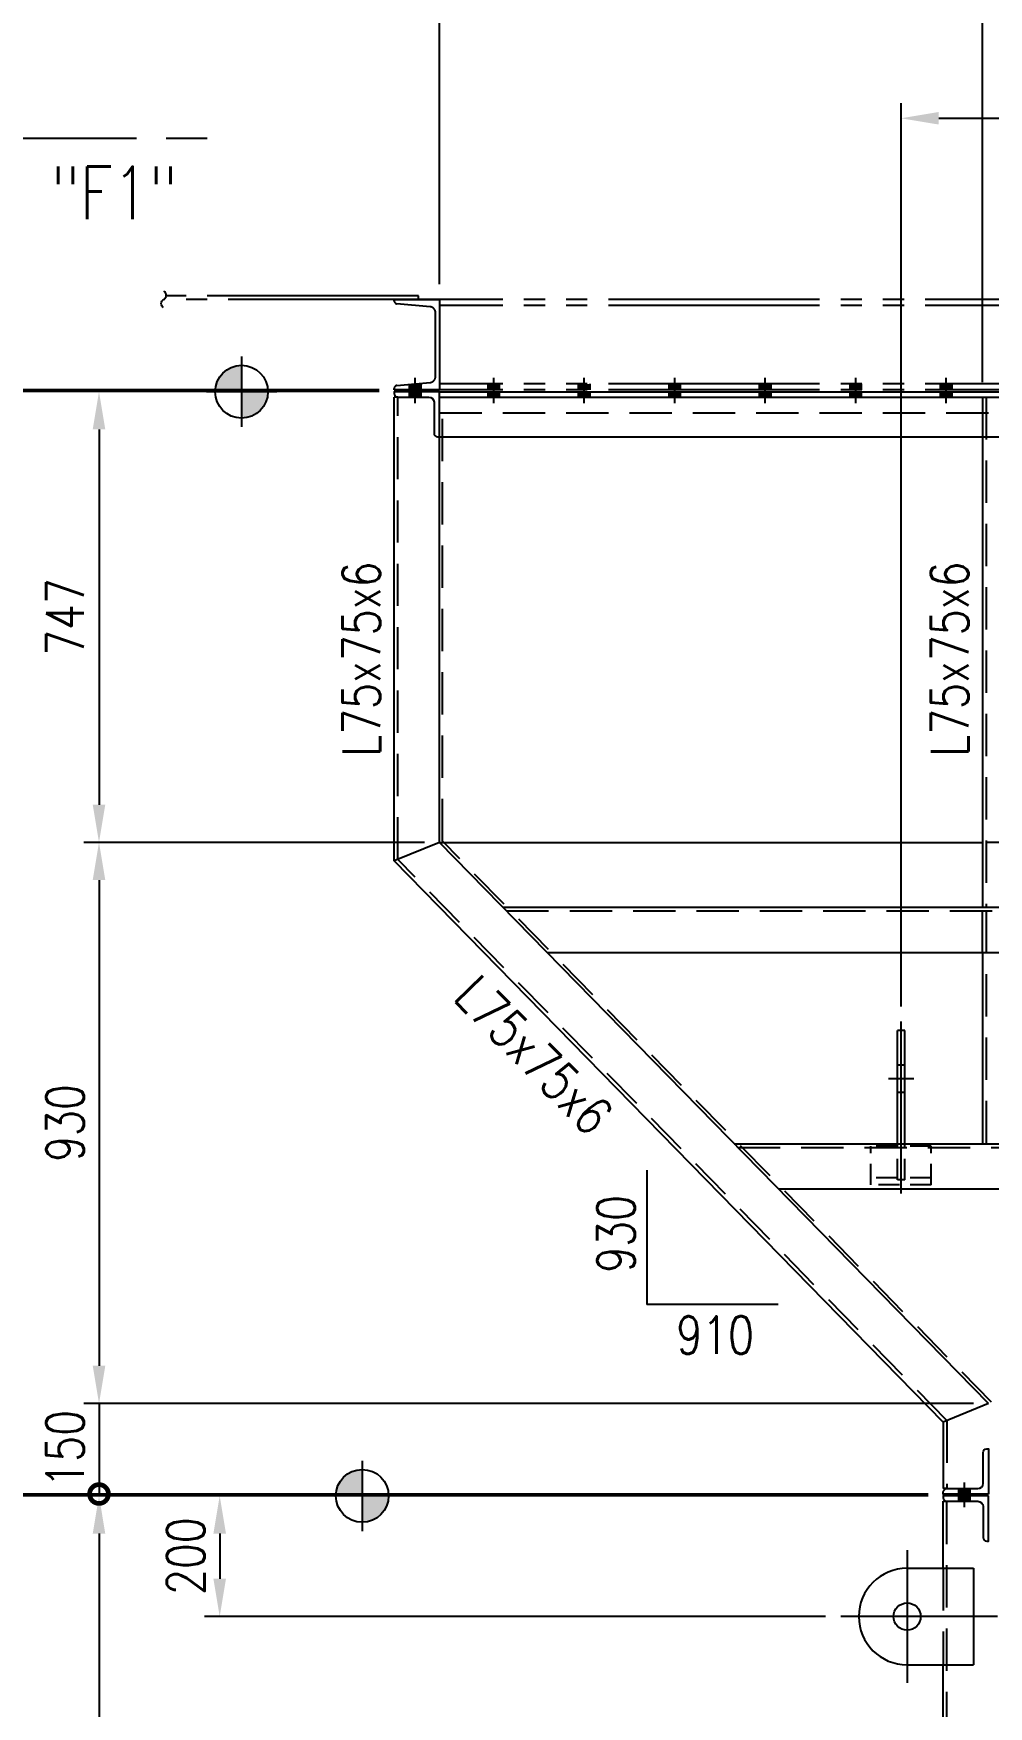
# Model space of a CAD drawing. Header units: millimetres. Extents: x 0 to 134087, y -49114 to 20834.
# Drawn here: x 115584 to 117167, y -38337 to -35565 of the extents above; entities that cross this region are included whole.
import ezdxf
from ezdxf.enums import TextEntityAlignment as Align

# ---------------------------------------------------------------- set-up
doc = ezdxf.new("R2010")
doc.units = ezdxf.units.MM
doc.header["$LTSCALE"] = 35
for name, pattern in [('JNK-CENTER', [34, 30, -1.5, 1, -1.5]), ('JNK-HIDDEN', [3, 2, -1]), ('JNK-PHANTOM', [15, 10, -1, 1, -1, 1, -1])]:
    doc.linetypes.add(name, pattern=pattern)
for name, color, linetype in [('CEN-R', 1, 'JNK-CENTER'), ('CON-C', 4, 'Continuous'), ('CON-G', 3, 'Continuous'), ('CON-W', 7, 'Continuous'), ('CON-Y', 2, 'Continuous'), ('Dim-W', 7, 'Continuous'), ('HID-Y', 2, 'JNK-HIDDEN'), ('PHA-M', 6, 'JNK-PHANTOM'), ('STL-OBJT', 7, 'Continuous'), ('TXTT-C', 4, 'Continuous')]:
    doc.layers.add(name, color=color, linetype=linetype)
doc.styles.add('SIMPLEX', font='simplex.shx', dxfattribs={"width": 0.8})
doc.dimstyles.new('DIM25', dxfattribs={"dimscale": 25, "dimtxt": 2.5, "dimasz": 2.5, "dimexe": 1, "dimexo": 1, "dimgap": 1, "dimtad": 1, "dimdec": 1, "dimdsep": 46, "dimtxsty": 'SIMPLEX', "dimcen": 0, "dimclrt": 2, "dimazin": 2, "dimtfac": 1, "dimtdec": 1, "dimtix": 1, "dimtmove": 2, "dimatfit": 0, "dimfxl": 0.18, "dimtolj": 1, "dimtzin": 0, "dimarcsym": 0})

# ---------------------------------------------------------------- blocks, each defined once
blk = doc.blocks.new('*D3128')
at = {"layer": 'DEFPOINTS', "color": 0, "transparency": 16777216}
for p in [(116181.7, -36158.2), (115692.4, -36905.2), (116256.7, -36905.2)]:
    blk.add_point(p, dxfattribs=at)
at = {"layer": 'Dim-W', "color": 0, "lineweight": -2, "transparency": 16777216}
for p, q in [((116156.7, -36158.2), (115667.4, -36158.2)), ((115692.4, -36220.7), (115692.4, -36842.7)), ((116231.7, -36905.2), (115667.4, -36905.2))]:
    blk.add_line(p, q, dxfattribs=at)
at = {"layer": 'Dim-W', "color": 0, "transparency": 16777216}
for points in [[(115682, -36220.7), (115702.8, -36220.7), (115692.4, -36158.2)], [(115682, -36842.7), (115702.8, -36842.7), (115692.4, -36905.2)]]:
    blk.add_solid(points, dxfattribs=at)
at = {"layer": 'Dim-W', "color": 2, "transparency": 16777216, "insert": (115636.2, -36531.7), "char_height": 62.5, "attachment_point": 5, "rotation": 90, "style": 'SIMPLEX', "bg_fill": 3, "box_fill_scale": 1.1, "bg_fill_color": 256, "bg_fill_true_color": 13158600, "bg_fill_transparency": 0}
blk.add_mtext('\\A1;747', dxfattribs=at)
blk = doc.blocks.new('*D3129')
at = {"layer": 'DEFPOINTS', "color": 0, "transparency": 16777216}
for p in [(116256.7, -36905.2), (115692.4, -37835.2), (117166.7, -37835.2)]:
    blk.add_point(p, dxfattribs=at)
at = {"layer": 'Dim-W', "color": 0, "lineweight": -2, "transparency": 16777216}
for p, q in [((116231.7, -36905.2), (115667.4, -36905.2)), ((115692.4, -36967.7), (115692.4, -37772.7)), ((117141.7, -37835.2), (115667.4, -37835.2))]:
    blk.add_line(p, q, dxfattribs=at)
at = {"layer": 'Dim-W', "color": 0, "transparency": 16777216}
for points in [[(115682, -36967.7), (115702.8, -36967.7), (115692.4, -36905.2)], [(115682, -37772.7), (115702.8, -37772.7), (115692.4, -37835.2)]]:
    blk.add_solid(points, dxfattribs=at)
at = {"layer": 'Dim-W', "color": 2, "transparency": 16777216, "insert": (115636.2, -37370.2), "char_height": 62.5, "attachment_point": 5, "rotation": 90, "style": 'SIMPLEX', "bg_fill": 3, "box_fill_scale": 1.1, "bg_fill_color": 256, "bg_fill_true_color": 13158600, "bg_fill_transparency": 0}
blk.add_mtext('\\A1;930', dxfattribs=at)
blk = doc.blocks.new('FS-MARK')
h = blk.add_hatch(color=256)
edge = h.paths.add_edge_path()
edge.add_arc((0, 0), 1.75, 90, 180)
edge.add_line((-1.75, 0), (0, 0))
edge.add_line((0, 0), (0, 1.75))
h = blk.add_hatch(color=256)
edge = h.paths.add_edge_path()
edge.add_line((0, 0), (0, -1.75))
edge.add_arc((0, 0), 1.75, 270, 360)
edge.add_line((1.75, 0), (0, 0))
for p, q in [((0, 2.33), (0, -2.33)), ((2.33, 0), (-2.33, 0))]:
    blk.add_line(p, q)
blk.add_circle((0, 0), 1.75)
at = {"layer": 'CON-Y', "style": 'SIMPLEX', "width": 0.8}
blk.add_attdef('F.S.', (3.19, 1), '', height=2.5, dxfattribs=at)
blk = doc.blocks.new('*D3130')
at = {"layer": 'DEFPOINTS', "color": 0, "transparency": 16777216}
for p in [(118986.7, -35245), (116256.7, -36005.2), (118986.7, -36005.2)]:
    blk.add_point(p, dxfattribs=at)
at = {"layer": 'Dim-W', "color": 0, "lineweight": -2, "transparency": 16777216}
for p, q in [((116256.7, -35980.2), (116256.7, -35220)), ((118986.7, -35980.2), (118986.7, -35220)), ((116319.2, -35245), (118924.2, -35245))]:
    blk.add_line(p, q, dxfattribs=at)
at = {"layer": 'Dim-W', "color": 0, "transparency": 16777216}
for points in [[(116319.2, -35234.6), (116319.2, -35255.4), (116256.7, -35245)], [(118924.2, -35234.6), (118924.2, -35255.4), (118986.7, -35245)]]:
    blk.add_solid(points, dxfattribs=at)
at = {"layer": 'Dim-W', "color": 2, "transparency": 16777216, "insert": (117621.7, -35188.7), "char_height": 62.5, "attachment_point": 5, "style": 'SIMPLEX', "bg_fill": 3, "box_fill_scale": 1.1, "bg_fill_color": 256, "bg_fill_true_color": 13158600, "bg_fill_transparency": 0}
blk.add_mtext('\\A1;2730', dxfattribs=at)
blk = doc.blocks.new('SECMARK2')
at = {"layer": 'TXTT-C'}
blk.add_line((0, 0), (-2.72, 0), dxfattribs=at)
blk.add_lwpolyline([(-4.67, 0), (-14.32, 0), (-14.32, 8.05), (-15.93, 2.38), (-12.63, 2.38)], dxfattribs=at)
at = {"layer": 'TXTT-C', "style": 'SIMPLEX', "width": 1.17}
blk.add_attdef('TAG', text='', height=3.5, dxfattribs=at).set_placement((-7.82, 1.36), align=Align.CENTER)
blk = doc.blocks.new('*D3132')
at = {"layer": 'DEFPOINTS', "color": 0, "transparency": 16777216}
for p in [(116181.7, -36158.2), (115192.4, -40072.2), (117076.7, -40072.2)]:
    blk.add_point(p, dxfattribs=at)
at = {"layer": 'Dim-W', "color": 0, "lineweight": -2, "transparency": 16777216}
for p, q in [((116156.7, -36158.2), (115167.4, -36158.2)), ((115192.4, -36220.7), (115192.4, -40009.7)), ((117051.7, -40072.2), (115167.4, -40072.2))]:
    blk.add_line(p, q, dxfattribs=at)
at = {"layer": 'Dim-W', "color": 0, "transparency": 16777216}
for points in [[(115182, -36220.7), (115202.8, -36220.7), (115192.4, -36158.2)], [(115182, -40009.7), (115202.8, -40009.7), (115192.4, -40072.2)]]:
    blk.add_solid(points, dxfattribs=at)
at = {"layer": 'Dim-W', "color": 2, "transparency": 16777216, "insert": (115136.2, -38117.7), "char_height": 62.5, "attachment_point": 5, "rotation": 90, "style": 'SIMPLEX', "bg_fill": 3, "box_fill_scale": 1.1, "bg_fill_color": 256, "bg_fill_true_color": 13158600, "bg_fill_transparency": 0}
blk.add_mtext('\\A1;3914', dxfattribs=at)
blk = doc.blocks.new('A$C297B3EFB')
at = {"layer": 'CEN-R'}
for p, q in [((50, 0), (50, 285.1)), ((29, 190.1), (71, 190.1))]:
    blk.add_line(p, q, dxfattribs=at)
at = {"layer": 'CON-G'}
for p, q in [((44, 82.6), (44, 270.1)), ((44, 270.1), (56, 270.1)), ((56, 82.6), (56, 270.1))]:
    blk.add_line(p, q, dxfattribs=at)
at = {"layer": 'HID-Y'}
for p, q in [((44, 212.6), (56, 212.6)), ((44, 167.6), (56, 167.6)), ((44, 22.7), (56, 22.7))]:
    blk.add_line(p, q, dxfattribs=at)
at = {"layer": 'HID-Y', "ltscale": 0.5}
for p, q in [((0, 78.6), (44, 78.6)), ((0, 14.4), (0, 78.6)), ((44, 22.7), (44, 82.6)), ((56, 22.7), (56, 82.6)), ((56, 78.6), (100, 78.6)), ((100, 14.4), (100, 78.6)), ((0, 25.8), (44, 25.8)), ((0, 14.4), (100, 14.4)), ((56, 25.8), (100, 25.8))]:
    blk.add_line(p, q, dxfattribs=at)
blk = doc.blocks.new('*D3136')
at = {"layer": 'DEFPOINTS', "color": 0, "transparency": 16777216}
for p in [(117156.7, -35505.1), (116256.7, -36005.2), (117156.7, -36167.2)]:
    blk.add_point(p, dxfattribs=at)
at = {"layer": 'Dim-W', "color": 0, "lineweight": -2, "transparency": 16777216}
for p, q in [((116256.7, -35980.2), (116256.7, -35480.1)), ((117156.7, -36142.2), (117156.7, -35480.1)), ((116319.2, -35505.1), (117094.2, -35505.1))]:
    blk.add_line(p, q, dxfattribs=at)
at = {"layer": 'Dim-W', "color": 0, "transparency": 16777216}
for points in [[(116319.2, -35494.7), (116319.2, -35515.5), (116256.7, -35505.1)], [(117094.2, -35494.7), (117094.2, -35515.5), (117156.7, -35505.1)]]:
    blk.add_solid(points, dxfattribs=at)
at = {"layer": 'Dim-W', "color": 2, "transparency": 16777216, "insert": (116706.7, -35448.8), "char_height": 62.5, "attachment_point": 5, "style": 'SIMPLEX', "bg_fill": 3, "box_fill_scale": 1.1, "bg_fill_color": 256, "bg_fill_true_color": 13158600, "bg_fill_transparency": 0}
blk.add_mtext('\\A1;900', dxfattribs=at)
blk = doc.blocks.new('*D3137')
at = {"layer": 'DEFPOINTS', "color": 0, "transparency": 16777216}
for p in [(118086.7, -35505.1), (117156.7, -36167.2), (118086.7, -36167.2)]:
    blk.add_point(p, dxfattribs=at)
at = {"layer": 'Dim-W', "color": 0, "lineweight": -2, "transparency": 16777216}
for p, q in [((117156.7, -36142.2), (117156.7, -35480.1)), ((118086.7, -36142.2), (118086.7, -35480.1)), ((117219.2, -35505.1), (118024.2, -35505.1))]:
    blk.add_line(p, q, dxfattribs=at)
at = {"layer": 'Dim-W', "color": 0, "transparency": 16777216}
for points in [[(117219.2, -35494.7), (117219.2, -35515.5), (117156.7, -35505.1)], [(118024.2, -35494.7), (118024.2, -35515.5), (118086.7, -35505.1)]]:
    blk.add_solid(points, dxfattribs=at)
at = {"layer": 'Dim-W', "color": 2, "transparency": 16777216, "insert": (117621.7, -35448.8), "char_height": 62.5, "attachment_point": 5, "style": 'SIMPLEX', "bg_fill": 3, "box_fill_scale": 1.1, "bg_fill_color": 256, "bg_fill_true_color": 13158600, "bg_fill_transparency": 0}
blk.add_mtext('\\A1;930', dxfattribs=at)
blk = doc.blocks.new('*D3139')
at = {"layer": 'DEFPOINTS', "color": 0, "transparency": 16777216}
for p in [(117621.7, -35705.1), (117621.7, -35899.2), (117021.7, -37202.1)]:
    blk.add_point(p, dxfattribs=at)
at = {"layer": 'Dim-W', "color": 0, "lineweight": -2, "transparency": 16777216}
for p, q in [((117021.7, -37177.1), (117021.7, -35680.1)), ((117621.7, -35874.2), (117621.7, -35680.1)), ((117084.2, -35705.1), (117559.2, -35705.1))]:
    blk.add_line(p, q, dxfattribs=at)
at = {"layer": 'Dim-W', "color": 0, "transparency": 16777216}
for points in [[(117084.2, -35694.7), (117084.2, -35715.5), (117021.7, -35705.1)], [(117559.2, -35694.7), (117559.2, -35715.5), (117621.7, -35705.1)]]:
    blk.add_solid(points, dxfattribs=at)
at = {"layer": 'Dim-W', "color": 2, "transparency": 16777216, "insert": (117321.7, -35648.8), "char_height": 62.5, "attachment_point": 5, "style": 'SIMPLEX', "bg_fill": 3, "box_fill_scale": 1.1, "bg_fill_color": 256, "bg_fill_true_color": 13158600, "bg_fill_transparency": 0}
blk.add_mtext('\\A1;600', dxfattribs=at)
blk = doc.blocks.new('_DotSmall')
at = {"color": 0, "linetype": 'ByBlock', "const_width": 0.5}
blk.add_lwpolyline([(-0.0625, 0, 1), (0.0625, 0, 1)], format="xyb", close=True, dxfattribs=at)
blk = doc.blocks.new('*D3143')
at = {"layer": 'DEFPOINTS', "color": 0, "transparency": 16777216}
for p in [(115692.4, -37835.2), (115692.4, -37985.2), (117091.7, -37985.2)]:
    blk.add_point(p, dxfattribs=at)
at = {"layer": 'Dim-W', "color": 0, "lineweight": -2, "transparency": 16777216}
for p, q in [((115692.4, -37835.2), (115692.4, -37985.2)), ((117066.7, -37985.2), (115667.4, -37985.2))]:
    blk.add_line(p, q, dxfattribs=at)
at = {"layer": 'Dim-W', "color": 0, "lineweight": -2, "transparency": 16777216, "xscale": 62.5, "yscale": 62.5, "zscale": 62.5, "rotation": 270}
blk.add_blockref('_DotSmall', (115692.4, -37985.2), dxfattribs=at)
at = {"layer": 'Dim-W', "color": 2, "transparency": 16777216, "insert": (115636.2, -37910.2), "char_height": 62.5, "attachment_point": 5, "rotation": 90, "style": 'SIMPLEX'}
blk.add_mtext('\\A1;150', dxfattribs=at)
blk = doc.blocks.new('_None')
blk = doc.blocks.new('*D3144')
at = {"layer": 'DEFPOINTS', "color": 0, "transparency": 16777216}
for p in [(116181.7, -36158.2), (115392.4, -37985.2), (117091.7, -37985.2)]:
    blk.add_point(p, dxfattribs=at)
at = {"layer": 'Dim-W', "color": 0, "lineweight": -2, "transparency": 16777216}
for p, q in [((116156.7, -36158.2), (115367.4, -36158.2)), ((115392.4, -36220.7), (115392.4, -37922.7)), ((117066.7, -37985.2), (115367.4, -37985.2))]:
    blk.add_line(p, q, dxfattribs=at)
at = {"layer": 'Dim-W', "color": 0, "transparency": 16777216}
for points in [[(115382, -36220.7), (115402.8, -36220.7), (115392.4, -36158.2)], [(115382, -37922.7), (115402.8, -37922.7), (115392.4, -37985.2)]]:
    blk.add_solid(points, dxfattribs=at)
at = {"layer": 'Dim-W', "color": 2, "transparency": 16777216, "insert": (115336.2, -37071.7), "char_height": 62.5, "attachment_point": 5, "rotation": 90, "style": 'SIMPLEX', "bg_fill": 3, "box_fill_scale": 1.1, "bg_fill_color": 256, "bg_fill_true_color": 13158600, "bg_fill_transparency": 0}
blk.add_mtext('\\A1;1827', dxfattribs=at)
blk = doc.blocks.new('*D3145')
at = {"layer": 'DEFPOINTS', "color": 0, "transparency": 16777216}
for p in [(117091.7, -37988.2), (115392.4, -40072.2), (117076.7, -40072.2)]:
    blk.add_point(p, dxfattribs=at)
at = {"layer": 'Dim-W', "color": 0, "lineweight": -2, "transparency": 16777216}
for p, q in [((117066.7, -37988.2), (115367.4, -37988.2)), ((115392.4, -38050.7), (115392.4, -40009.7)), ((117051.7, -40072.2), (115367.4, -40072.2))]:
    blk.add_line(p, q, dxfattribs=at)
at = {"layer": 'Dim-W', "color": 0, "transparency": 16777216}
for points in [[(115382, -38050.7), (115402.8, -38050.7), (115392.4, -37988.2)], [(115382, -40009.7), (115402.8, -40009.7), (115392.4, -40072.2)]]:
    blk.add_solid(points, dxfattribs=at)
at = {"layer": 'Dim-W', "color": 2, "transparency": 16777216, "insert": (115336.2, -39030.2), "char_height": 62.5, "attachment_point": 5, "rotation": 90, "style": 'SIMPLEX', "bg_fill": 3, "box_fill_scale": 1.1, "bg_fill_color": 256, "bg_fill_true_color": 13158600, "bg_fill_transparency": 0}
blk.add_mtext('\\A1;2084', dxfattribs=at)
blk = doc.blocks.new('*D3146')
at = {"layer": 'DEFPOINTS', "color": 0, "transparency": 16777216}
for p in [(117091.7, -37988.2), (115692.4, -39022.2), (117091.7, -39022.2)]:
    blk.add_point(p, dxfattribs=at)
at = {"layer": 'Dim-W', "color": 0, "lineweight": -2, "transparency": 16777216}
for p, q in [((117066.7, -37988.2), (115667.4, -37988.2)), ((115692.4, -38050.7), (115692.4, -38959.7)), ((117066.7, -39022.2), (115667.4, -39022.2))]:
    blk.add_line(p, q, dxfattribs=at)
at = {"layer": 'Dim-W', "color": 0, "transparency": 16777216}
for points in [[(115682, -38050.7), (115702.8, -38050.7), (115692.4, -37988.2)], [(115682, -38959.7), (115702.8, -38959.7), (115692.4, -39022.2)]]:
    blk.add_solid(points, dxfattribs=at)
at = {"layer": 'Dim-W', "color": 2, "transparency": 16777216, "insert": (115636.2, -38505.2), "char_height": 62.5, "attachment_point": 5, "rotation": 90, "style": 'SIMPLEX', "bg_fill": 3, "box_fill_scale": 1.1, "bg_fill_color": 256, "bg_fill_true_color": 13158600, "bg_fill_transparency": 0}
blk.add_mtext('\\A1;1034', dxfattribs=at)
blk = doc.blocks.new('*D3148')
at = {"layer": 'DEFPOINTS', "color": 0, "transparency": 16777216}
for p in [(117091.7, -37988.2), (115892.4, -38188.2), (116921.7, -38188.2)]:
    blk.add_point(p, dxfattribs=at)
at = {"layer": 'Dim-W', "color": 0, "lineweight": -2, "transparency": 16777216}
for p, q in [((117066.7, -37988.2), (115867.4, -37988.2)), ((115892.4, -38050.7), (115892.4, -38125.7)), ((116896.7, -38188.2), (115867.4, -38188.2))]:
    blk.add_line(p, q, dxfattribs=at)
at = {"layer": 'Dim-W', "color": 0, "transparency": 16777216}
for points in [[(115882, -38050.7), (115902.8, -38050.7), (115892.4, -37988.2)], [(115882, -38125.7), (115902.8, -38125.7), (115892.4, -38188.2)]]:
    blk.add_solid(points, dxfattribs=at)
at = {"layer": 'Dim-W', "color": 2, "transparency": 16777216, "insert": (115836.2, -38088.2), "char_height": 62.5, "attachment_point": 5, "rotation": 90, "style": 'SIMPLEX', "bg_fill": 3, "box_fill_scale": 1.1, "bg_fill_color": 256, "bg_fill_true_color": 13158600, "bg_fill_transparency": 0}
blk.add_mtext('\\A1;200', dxfattribs=at)
blk = doc.blocks.new('*D3152')
at = {"layer": 'DEFPOINTS', "color": 0, "transparency": 16777216}
for p in [(116181.7, -36155.2), (115192.4, -36158.2), (116181.7, -36158.2)]:
    blk.add_point(p, dxfattribs=at)
at = {"layer": 'Dim-W', "color": 0, "lineweight": -2, "transparency": 16777216}
for p, q in [((115192.4, -36092.7), (115192.4, -36030.2)), ((116156.7, -36155.2), (115167.4, -36155.2)), ((115192.4, -36155.2), (115192.4, -36158.2)), ((116156.7, -36158.2), (115167.4, -36158.2)), ((115192.4, -36220.7), (115192.4, -36283.2))]:
    blk.add_line(p, q, dxfattribs=at)
at = {"layer": 'Dim-W', "color": 0, "transparency": 16777216}
blk.add_solid([(115182, -36220.7), (115202.8, -36220.7), (115192.4, -36158.2)], dxfattribs=at)
at = {"layer": 'Dim-W', "color": 2, "transparency": 16777216, "insert": (115145.6, -36054.9), "char_height": 62.5, "attachment_point": 5, "rotation": 90, "style": 'SIMPLEX', "bg_fill": 3, "box_fill_scale": 1.1, "bg_fill_color": 256, "bg_fill_true_color": 13158600, "bg_fill_transparency": 0}
blk.add_mtext('\\A1;*3', dxfattribs=at)
at = {"layer": 'Dim-W', "color": 0, "transparency": 16777216}
blk.add_solid([(115182, -36092.7), (115202.8, -36092.7), (115192.4, -36155.2)], dxfattribs=at)

msp = doc.modelspace()

# ---------------------------------------------------------------- hatches: boundary and pattern name
at = {"layer": 'CON-W'}
h = msp.add_hatch(color=256, dxfattribs=at)
h.paths.add_polyline_path([(117136.1578, -37976.2481), (117117.1578, -37976.2481), (117117.1578, -37985.2481), (117136.1578, -37985.2481)])
h.paths.add_polyline_path([(117136.1578, -37988.2481), (117117.1578, -37988.2481), (117117.1578, -37997.2481), (117136.1578, -37997.2481)])
at = {"layer": 'Dim-W'}
h = msp.add_hatch(color=256, dxfattribs=at)
h.paths.add_polyline_path([(116216.6578, -36145.1825), (116207.1578, -36146.0137), (116207.1578, -36155.2481), (116216.6578, -36155.2481)])
h.paths.add_polyline_path([(116226.1578, -36144.3514), (116216.6578, -36145.1825), (116216.6578, -36155.2481), (116226.1578, -36155.2481)])
h.paths.add_polyline_path([(116216.6578, -36158.2481), (116207.1578, -36158.2481), (116207.1578, -36167.2481), (116216.6578, -36167.2481)])
h.paths.add_polyline_path([(116226.1578, -36158.2481), (116216.6578, -36158.2481), (116216.6578, -36167.2481), (116226.1578, -36167.2481)])
h = msp.add_hatch(color=256, dxfattribs=at)
h.paths.add_polyline_path([(116346.6578, -36155.2481), (116346.6578, -36145.2481), (116337.1578, -36145.2481), (116337.1578, -36155.2481)])
h.paths.add_polyline_path([(116346.6578, -36155.2481), (116356.1578, -36155.2481), (116356.1578, -36145.2481), (116346.6578, -36145.2481)])
h.paths.add_polyline_path([(116346.6578, -36158.2481), (116337.1578, -36158.2481), (116337.1578, -36167.2481), (116346.6578, -36167.2481)])
h.paths.add_polyline_path([(116356.1578, -36167.2481), (116356.1578, -36158.2481), (116346.6578, -36158.2481), (116346.6578, -36167.2481)])
h = msp.add_hatch(color=256, dxfattribs=at)
h.paths.add_polyline_path([(116496.6578, -36155.2481), (116496.6578, -36145.2481), (116487.1578, -36145.2481), (116487.1578, -36155.2481)])
h.paths.add_polyline_path([(116496.6578, -36155.2481), (116506.1578, -36155.2481), (116506.1578, -36145.2481), (116496.6578, -36145.2481)])
h.paths.add_polyline_path([(116496.6578, -36158.2481), (116487.1578, -36158.2481), (116487.1578, -36167.2481), (116496.6578, -36167.2481)])
h.paths.add_polyline_path([(116506.1578, -36167.2481), (116506.1578, -36158.2481), (116496.6578, -36158.2481), (116496.6578, -36167.2481)])
h = msp.add_hatch(color=256, dxfattribs=at)
h.paths.add_polyline_path([(116646.6578, -36155.2481), (116646.6578, -36145.2481), (116637.1578, -36145.2481), (116637.1578, -36155.2481)])
h.paths.add_polyline_path([(116646.6578, -36155.2481), (116656.1578, -36155.2481), (116656.1578, -36145.2481), (116646.6578, -36145.2481)])
h.paths.add_polyline_path([(116646.6578, -36158.2481), (116637.1578, -36158.2481), (116637.1578, -36167.2481), (116646.6578, -36167.2481)])
h.paths.add_polyline_path([(116656.1578, -36167.2481), (116656.1578, -36158.2481), (116646.6578, -36158.2481), (116646.6578, -36167.2481)])
h = msp.add_hatch(color=256, dxfattribs=at)
h.paths.add_polyline_path([(116796.6578, -36155.2481), (116796.6578, -36145.2481), (116787.1578, -36145.2481), (116787.1578, -36155.2481)])
h.paths.add_polyline_path([(116796.6578, -36155.2481), (116806.1578, -36155.2481), (116806.1578, -36145.2481), (116796.6578, -36145.2481)])
h.paths.add_polyline_path([(116796.6578, -36158.2481), (116787.1578, -36158.2481), (116787.1578, -36167.2481), (116796.6578, -36167.2481)])
h.paths.add_polyline_path([(116806.1578, -36167.2481), (116806.1578, -36158.2481), (116796.6578, -36158.2481), (116796.6578, -36167.2481)])
h = msp.add_hatch(color=256, dxfattribs=at)
h.paths.add_polyline_path([(116946.6578, -36155.2481), (116946.6578, -36145.2481), (116937.1578, -36145.2481), (116937.1578, -36155.2481)])
h.paths.add_polyline_path([(116946.6578, -36155.2481), (116956.1578, -36155.2481), (116956.1578, -36145.2481), (116946.6578, -36145.2481)])
h.paths.add_polyline_path([(116946.6578, -36158.2481), (116937.1578, -36158.2481), (116937.1578, -36167.2481), (116946.6578, -36167.2481)])
h.paths.add_polyline_path([(116956.1578, -36167.2481), (116956.1578, -36158.2481), (116946.6578, -36158.2481), (116946.6578, -36167.2481)])
h = msp.add_hatch(color=256, dxfattribs=at)
h.paths.add_polyline_path([(117096.6578, -36155.2481), (117096.6578, -36145.2481), (117087.1578, -36145.2481), (117087.1578, -36155.2481)])
h.paths.add_polyline_path([(117096.6578, -36155.2481), (117106.1578, -36155.2481), (117106.1578, -36145.2481), (117096.6578, -36145.2481)])
h.paths.add_polyline_path([(117096.6578, -36158.2481), (117087.1578, -36158.2481), (117087.1578, -36167.2481), (117096.6578, -36167.2481)])
h.paths.add_polyline_path([(117106.1578, -36167.2481), (117106.1578, -36158.2481), (117096.6578, -36158.2481), (117096.6578, -36167.2481)])

# ---------------------------------------------------------------- linework, layer by layer
at = {"layer": 'CEN-R'}
for p, q in [((116216.6578, -36177.2481), (116216.6578, -36135.1825)), ((116346.6578, -36177.2481), (116346.6578, -36135.2481)), ((116496.6578, -36177.2481), (116496.6578, -36135.2481)), ((116646.6578, -36177.2481), (116646.6578, -36135.2481)), ((116796.6578, -36177.2481), (116796.6578, -36135.2481)), ((116946.6578, -36177.2481), (116946.6578, -36135.2481)), ((117096.6578, -36177.2481), (117096.6578, -36135.2481)), ((117126.6578, -38007.2481), (117126.6578, -37966.2481)), ((117031.6578, -38078.2481), (117031.6578, -38298.2481)), ((118321.6578, -38188.2481), (116921.6578, -38188.2481)), ((117181.6578, -38188.2481), (116931.6578, -38188.2481))]:
    msp.add_line(p, q, dxfattribs=at)
at = {"layer": 'CON-G'}
for p, q in [((116181.6578, -36935.8377), (116181.6578, -36167.2481)), ((116187.6578, -36167.2481), (116181.6578, -36167.2481)), ((116256.6578, -36905.2481), (116256.6578, -36158.2481)), ((116256.6578, -36158.2481), (118986.6578, -36158.2481)), ((116256.6578, -36167.2481), (118986.6578, -36167.2481)), ((116256.6578, -36233.2481), (117156.6577, -36233.2481)), ((116256.6578, -36905.2481), (116181.6578, -36935.8377)), ((117166.6578, -37835.2481), (116256.6578, -36905.2481)), ((116256.6578, -36905.2481), (117156.6578, -36905.2481)), ((117091.6578, -37865.8377), (116181.6578, -36935.8377)), ((116745.3001, -37404.6298), (118498.0154, -37404.6298)), ((116818.6872, -37479.6298), (118424.6283, -37479.6298)), ((117166.6578, -37835.2481), (117091.6578, -37865.8377)), ((117091.6578, -37865.8377), (117091.6578, -37976.2481)), ((117097.6578, -37976.2481), (117091.6578, -37976.2481)), ((117091.6578, -38108.2481), (117091.6578, -37997.2481)), ((117091.6578, -37997.2481), (117097.6578, -37997.2481)), ((117141.6578, -38108.2481), (117141.6578, -38268.2481)), ((117091.6578, -40063.2481), (117091.6578, -38268.2481))]:
    msp.add_line(p, q, dxfattribs=at)
for points in [[(116256.6578, -36158.2481), (116181.6578, -36158.2481), (116181.6578, -36161.2481, 0.414213562), (116187.6578, -36167.2481), (116239.1578, -36167.2481, -0.414213562), (116247.6578, -36175.7481), (116247.6578, -36227.2481, 0.414213562), (116253.6578, -36233.2481), (116256.6578, -36233.2481)], [(117166.6578, -37985.2481), (117091.6578, -37985.2481), (117091.6578, -37982.2481, -0.414213562), (117097.6578, -37976.2481), (117149.1578, -37976.2481, 0.414213562), (117157.6578, -37967.7481), (117157.6578, -37916.2481, -0.414213562), (117163.6578, -37910.2481), (117166.6578, -37910.2481)], [(117166.6578, -37988.2481), (117091.6578, -37988.2481), (117091.6578, -37991.2481, 0.414213562), (117097.6578, -37997.2481), (117149.1578, -37997.2481, -0.414213562), (117157.6578, -38005.7481), (117157.6578, -38057.2481, 0.414213562), (117163.6578, -38063.2481), (117166.6578, -38063.2481)]]:
    msp.add_lwpolyline(points, format="xyb", close=True, dxfattribs=at)
msp.add_circle((117031.6578, -38188.2481), 22.5, dxfattribs=at)
msp.add_arc((117031.6578, -38188.2481), 80, 90, 270, dxfattribs=at)
at = {"layer": 'CON-W'}
msp.add_lwpolyline([(115799.4311, -36018.973, -0.583454175), (115799.6725, -36005.2481, 0.583454175), (115799.9139, -35991.5233)], format="xyb", dxfattribs=at)
at = {"layer": 'HID-Y'}
for p, q in [((116207.1578, -36155.2481), (116207.1578, -36146.0137)), ((116226.1578, -36155.2481), (116226.1578, -36144.3514)), ((116337.1578, -36155.2481), (116337.1578, -36145.2481)), ((116356.1578, -36155.2481), (116356.1578, -36145.2481)), ((116487.1578, -36155.2481), (116487.1578, -36145.2481)), ((116506.1578, -36155.2481), (116506.1578, -36145.2481)), ((116637.1578, -36155.2481), (116637.1578, -36145.2481)), ((116656.1578, -36155.2481), (116656.1578, -36145.2481)), ((116787.1578, -36155.2481), (116787.1578, -36145.2481)), ((116806.1578, -36155.2481), (116806.1578, -36145.2481)), ((116937.1578, -36155.2481), (116937.1578, -36145.2481)), ((116956.1578, -36155.2481), (116956.1578, -36145.2481)), ((117087.1578, -36155.2481), (117087.1578, -36145.2481)), ((117106.1578, -36155.2481), (117106.1578, -36145.2481)), ((116187.6578, -36933.3905), (116187.6578, -36167.2481)), ((116207.1578, -36167.2481), (116207.1578, -36158.2481)), ((116226.1578, -36167.2481), (116226.1578, -36158.2481)), ((116337.1578, -36167.2481), (116337.1578, -36158.2481)), ((116356.1578, -36167.2481), (116356.1578, -36158.2481)), ((116487.1578, -36167.2481), (116487.1578, -36158.2481)), ((116506.1578, -36167.2481), (116506.1578, -36158.2481)), ((116637.1578, -36167.2481), (116637.1578, -36158.2481)), ((116656.1578, -36167.2481), (116656.1578, -36158.2481)), ((116787.1578, -36167.2481), (116787.1578, -36158.2481)), ((116806.1578, -36167.2481), (116806.1578, -36158.2481)), ((116937.1578, -36167.2481), (116937.1578, -36158.2481)), ((116956.1578, -36167.2481), (116956.1578, -36158.2481)), ((117087.1578, -36167.2481), (117087.1578, -36158.2481)), ((117106.1578, -36167.2481), (117106.1578, -36158.2481)), ((116256.6578, -36193.2481), (118986.6578, -36193.2481)), ((116261.6578, -36903.2088), (116261.6578, -36193.2481)), ((117156.6577, -36233.2481), (117231.6577, -36233.2481)), ((117171.6578, -37833.2088), (116261.6578, -36903.2088)), ((117097.6578, -37863.3905), (116187.6578, -36933.3905)), ((116751.171, -37410.6298), (118492.1445, -37410.6298)), ((117097.6578, -37863.3905), (117097.6578, -37976.2481)), ((117117.1578, -37985.2481), (117117.1578, -37976.2481)), ((117136.1578, -37985.2481), (117136.1578, -37976.2481)), ((117097.6578, -40063.2481), (117097.6578, -37997.2481)), ((117117.1578, -37997.2481), (117117.1578, -37988.2481)), ((117136.1578, -37997.2481), (117136.1578, -37988.2481)), ((117091.6578, -38108.2481), (117091.6578, -38268.2481))]:
    msp.add_line(p, q, dxfattribs=at)
at = {"layer": 'PHA-M'}
for p, q in [((116256.6578, -36005.2481), (115799.7546, -36005.2481)), ((116221.6578, -35999.2481), (115803.7432, -35999.2481)), ((116221.6578, -36005.2481), (116221.6578, -35999.2481)), ((118986.6578, -36005.2481), (116256.6578, -36005.2481)), ((118986.6578, -36015.2481), (116256.6578, -36015.2481)), ((118986.6578, -36145.2481), (116256.6578, -36145.2481)), ((118986.6578, -36155.2481), (116256.6578, -36155.2481))]:
    msp.add_line(p, q, dxfattribs=at)
msp.add_lwpolyline([(116256.6578, -36005.2481), (116256.6578, -36155.2481), (116181.6578, -36155.2481), (116181.6578, -36152.8263, -0.388878732), (116186.222, -36147.8453), (116241.0293, -36143.0503, 0.388878732), (116250.1578, -36133.0883), (116250.1578, -36027.4079, 0.388878732), (116241.0293, -36017.446), (116186.222, -36012.651, -0.388878732), (116181.6578, -36007.67), (116181.6578, -36005.2481)], format="xyb", close=True, dxfattribs=at)

# ---------------------------------------------------------------- block references
at = {"layer": 'CON-W'}
ref = msp.add_blockref('SECMARK2', (115871.5157, -35738.8786), dxfattribs=dict(at, xscale=-25, yscale=25, zscale=25, rotation=180))
ref.add_attrib('TAG', '"F1"', (115612.914, -35872.5453), dxfattribs={"layer": 'CON-C', "height": 87.5, "style": 'SIMPLEX', "width": 0.8})

# ---------------------------------------------------------------- texts
at = {"layer": 'CON-Y', "style": 'SIMPLEX', "width": 0.8}
msp.add_text('L75x75x6', height=62.5, rotation=90, dxfattribs=at).set_placement((116158.5629, -36763.38))

# ---------------------------------------------------------------- next in the draw order: dimensions: what is measured, and where the dimension line sits
at = {"layer": 'Dim-W'}
dim = msp.add_linear_dim(base=(118986.6578, -35244.9938), p1=(116256.6578, -36005.2481), p2=(118986.6578, -36005.2481), dimstyle='DIM25', override={"dimdec": 0, "dimtdec": 0, "dimtix": 0, "dimtmove": 0, "dimatfit": 2, "dimtfill": 1}, dxfattribs=at)
dim.commit()
dim.dimension.update_dxf_attribs({"geometry": '*D3130', "text_midpoint": (117621.6578, -35188.7438)})
dim = msp.add_linear_dim(base=(115692.4019, -36905.2481), p1=(116181.6578, -36158.2481), p2=(116256.6578, -36905.2481), angle=90, dimstyle='DIM25', override={"dimdec": 0, "dimtdec": 0, "dimtix": 0, "dimatfit": 2, "dimtfill": 1}, dxfattribs=at)
dim.commit()
dim.dimension.update_dxf_attribs({"geometry": '*D3128', "text_midpoint": (115636.1519, -36531.7481)})

# ---------------------------------------------------------------- next in the draw order: block references
at = {"layer": 'STL-OBJT', "xscale": 25, "yscale": 25, "zscale": 25}
msp.add_blockref('FS-MARK', (115928.7051, -36158.2481), dxfattribs=at)

# ---------------------------------------------------------------- next in the draw order: dimensions: what is measured, and where the dimension line sits
at = {"layer": 'Dim-W'}
dim = msp.add_linear_dim(base=(115692.4019, -37835.2481), p1=(116256.6578, -36905.2481), p2=(117166.6578, -37835.2481), angle=90, dimstyle='DIM25', override={"dimdec": 0, "dimtdec": 0, "dimtix": 0, "dimatfit": 2, "dimtfill": 1}, dxfattribs=at)
dim.commit()
dim.dimension.update_dxf_attribs({"geometry": '*D3129', "text_midpoint": (115636.1519, -37370.2481)})

# ---------------------------------------------------------------- next in the draw order: linework, layer by layer
at = {"layer": 'CON-G'}
for p, q in [((117156.6577, -36167.2481), (117156.6578, -37012.6383)), ((117156.6578, -37087.6383), (117156.6578, -37404.6298))]:
    msp.add_line(p, q, dxfattribs=at)
at = {"layer": 'HID-Y'}
for p, q in [((117162.6577, -36167.2481), (117162.6578, -37012.6383)), ((117231.6578, -36905.2481), (117156.6578, -36905.2481)), ((117156.6578, -37087.6383), (117156.6578, -37018.6383)), ((117162.6578, -37018.6383), (117162.6578, -37404.6298))]:
    msp.add_line(p, q, dxfattribs=at)
at = {"layer": 'STL-OBJT'}
for p in [(116600.2599, -37448.5402), (116817.9252, -37670.9894)]:
    msp.add_line(p, (116600.2599, -37670.9894), dxfattribs=at)

# ---------------------------------------------------------------- next in the draw order: texts
at = {"layer": 'CON-Y', "style": 'SIMPLEX', "width": 0.8}
for s, rotation, p in [('L75x75x6', 314.3772443, (116277.8392, -37164.0608)), ('930', 90, (116580.5354, -37618.3392))]:
    msp.add_text(s, height=62.5, rotation=rotation, dxfattribs=at).set_placement(p)
msp.add_text('910', height=62.5, dxfattribs=at).set_placement((116649.2041, -37752.9645))

# ---------------------------------------------------------------- next in the draw order: dimensions: what is measured, and where the dimension line sits
at = {"layer": 'Dim-W'}
dim = msp.add_linear_dim(base=(115192.4019, -40072.2481), p1=(116181.6578, -36158.2481), p2=(117076.6578, -40072.2481), angle=90, dimstyle='DIM25', override={"dimdec": 0, "dimadec": 1, "dimazin": 3, "dimtdec": 0, "dimtix": 0, "dimtmove": 0, "dimtfill": 1}, dxfattribs=at)
dim.commit()
dim.dimension.update_dxf_attribs({"geometry": '*D3132', "text_midpoint": (115192.4019, -38117.7481), "dimtype": 160})

# ---------------------------------------------------------------- next in the draw order: linework, layer by layer
at = {"layer": 'CON-G'}
for p, q in [((116361.7384, -37012.6383), (118881.5771, -37012.6383)), ((116435.1255, -37087.6383), (118808.19, -37087.6383)), ((117031.6578, -38108.2481), (117141.6578, -38108.2481)), ((117031.6578, -38268.2481), (117141.6578, -38268.2481))]:
    msp.add_line(p, q, dxfattribs=at)
at = {"layer": 'HID-Y'}
msp.add_line((116367.6094, -37018.6383), (118875.7061, -37018.6383), dxfattribs=at)

# ---------------------------------------------------------------- next in the draw order: block references
at = {"layer": 'CON-G', "xscale": -1}
msp.add_blockref('A$C297B3EFB', (117071.6578, -37487.2251), dxfattribs=at)

# ---------------------------------------------------------------- next in the draw order: texts
at = {"layer": 'CON-Y', "style": 'SIMPLEX', "width": 0.8}
msp.add_text('L75x75x6', height=62.5, rotation=90, dxfattribs=at).set_placement((117133.5629, -36763.38))

# ---------------------------------------------------------------- next in the draw order: dimensions: what is measured, and where the dimension line sits
at = {"layer": 'Dim-W'}
dim = msp.add_linear_dim(base=(117156.6577, -35505.0968), p1=(116256.6578, -36005.2481), p2=(117156.6577, -36167.2481), dimstyle='DIM25', override={"dimdec": 0, "dimtdec": 0, "dimtix": 0, "dimatfit": 2, "dimtfill": 1}, dxfattribs=at)
dim.commit()
dim.dimension.update_dxf_attribs({"geometry": '*D3136', "text_midpoint": (116706.6577, -35448.8468)})
dim = msp.add_linear_dim(base=(115692.4019, -37985.2481), p1=(115692.4019, -37835.2481), p2=(117091.6578, -37985.2481), angle=90, dimstyle='DIM25', override={"dimdec": 0, "dimblk1": 'None', "dimblk2": 'DotSmall', "dimsah": 1, "dimtdec": 0, "dimtmove": 0, "dimatfit": 2}, dxfattribs=at)
dim.commit()
dim.dimension.update_dxf_attribs({"geometry": '*D3143', "text_midpoint": (115692.4019, -37910.2481), "dimtype": 160})

# ---------------------------------------------------------------- next in the draw order: dimensions: what is measured, and where the dimension line sits
dim = msp.add_linear_dim(base=(118086.6578, -35505.0968), p1=(117156.6577, -36167.2481), p2=(118086.6578, -36167.2481), dimstyle='DIM25', override={"dimdec": 0, "dimtdec": 0, "dimtix": 0, "dimatfit": 2, "dimtfill": 1}, dxfattribs=at)
dim.commit()
dim.dimension.update_dxf_attribs({"geometry": '*D3137', "text_midpoint": (117621.6578, -35448.8468)})

# ---------------------------------------------------------------- next in the draw order: dimensions: what is measured, and where the dimension line sits
dim = msp.add_linear_dim(base=(117621.6578, -35705.0968), p1=(117021.6578, -37202.0893), p2=(117621.6578, -35899.2481), dimstyle='DIM25', override={"dimdec": 0, "dimtdec": 0, "dimtix": 0, "dimatfit": 2, "dimtfill": 1}, dxfattribs=at)
dim.commit()
dim.dimension.update_dxf_attribs({"geometry": '*D3139', "text_midpoint": (117321.6578, -35648.8468)})

# ---------------------------------------------------------------- next in the draw order: dimensions: what is measured, and where the dimension line sits
dim = msp.add_linear_dim(base=(115392.4019, -37985.2481), p1=(116181.6578, -36158.2481), p2=(117091.6578, -37985.2481), angle=90, dimstyle='DIM25', override={"dimdec": 0, "dimtdec": 0, "dimtix": 0, "dimatfit": 2, "dimtfill": 1}, dxfattribs=at)
dim.commit()
dim.dimension.update_dxf_attribs({"geometry": '*D3144', "text_midpoint": (115336.1519, -37071.7481)})

# ---------------------------------------------------------------- next in the draw order: dimensions: what is measured, and where the dimension line sits
dim = msp.add_linear_dim(base=(115192.4019, -36158.2481), p1=(116181.6578, -36155.2481), p2=(116181.6578, -36158.2481), angle=90, text='*<>', dimstyle='DIM25', override={"dimdec": 0, "dimtdec": 0, "dimtix": 0, "dimatfit": 2, "dimtfill": 1}, dxfattribs=at)
dim.commit()
dim.dimension.update_dxf_attribs({"geometry": '*D3152', "text_midpoint": (115145.57, -36054.8836), "dimtype": 160})
dim = msp.add_linear_dim(base=(115392.4019, -40072.2481), p1=(117091.6578, -37988.2481), p2=(117076.6578, -40072.2481), angle=90, dimstyle='DIM25', override={"dimdec": 0, "dimtdec": 0, "dimtix": 0, "dimatfit": 2, "dimtfill": 1}, dxfattribs=at)
dim.commit()
dim.dimension.update_dxf_attribs({"geometry": '*D3145', "text_midpoint": (115336.1519, -39030.2481)})

# ---------------------------------------------------------------- next in the draw order: dimensions: what is measured, and where the dimension line sits
dim = msp.add_linear_dim(base=(115692.4019, -39022.2481), p1=(117091.6578, -37988.2481), p2=(117091.6578, -39022.2481), angle=90, dimstyle='DIM25', override={"dimdec": 0, "dimtdec": 0, "dimtix": 0, "dimatfit": 2, "dimtfill": 1}, dxfattribs=at)
dim.commit()
dim.dimension.update_dxf_attribs({"geometry": '*D3146', "text_midpoint": (115636.1519, -38505.2481)})

# ---------------------------------------------------------------- next in the draw order: dimensions: what is measured, and where the dimension line sits
dim = msp.add_linear_dim(base=(115892.4019, -38188.2481), p1=(117091.6578, -37988.2481), p2=(116921.6578, -38188.2481), angle=90, dimstyle='DIM25', override={"dimdec": 0, "dimtdec": 0, "dimtix": 0, "dimatfit": 2, "dimtfill": 1}, dxfattribs=at)
dim.commit()
dim.dimension.update_dxf_attribs({"geometry": '*D3148', "text_midpoint": (115836.1519, -38088.2481)})

# ---------------------------------------------------------------- next in the draw order: block references
at = {"layer": 'STL-OBJT', "xscale": 25, "yscale": 25, "zscale": 25}
msp.add_blockref('FS-MARK', (116128.7051, -37988.2481), dxfattribs=at)

doc.saveas('drawing.dxf')
